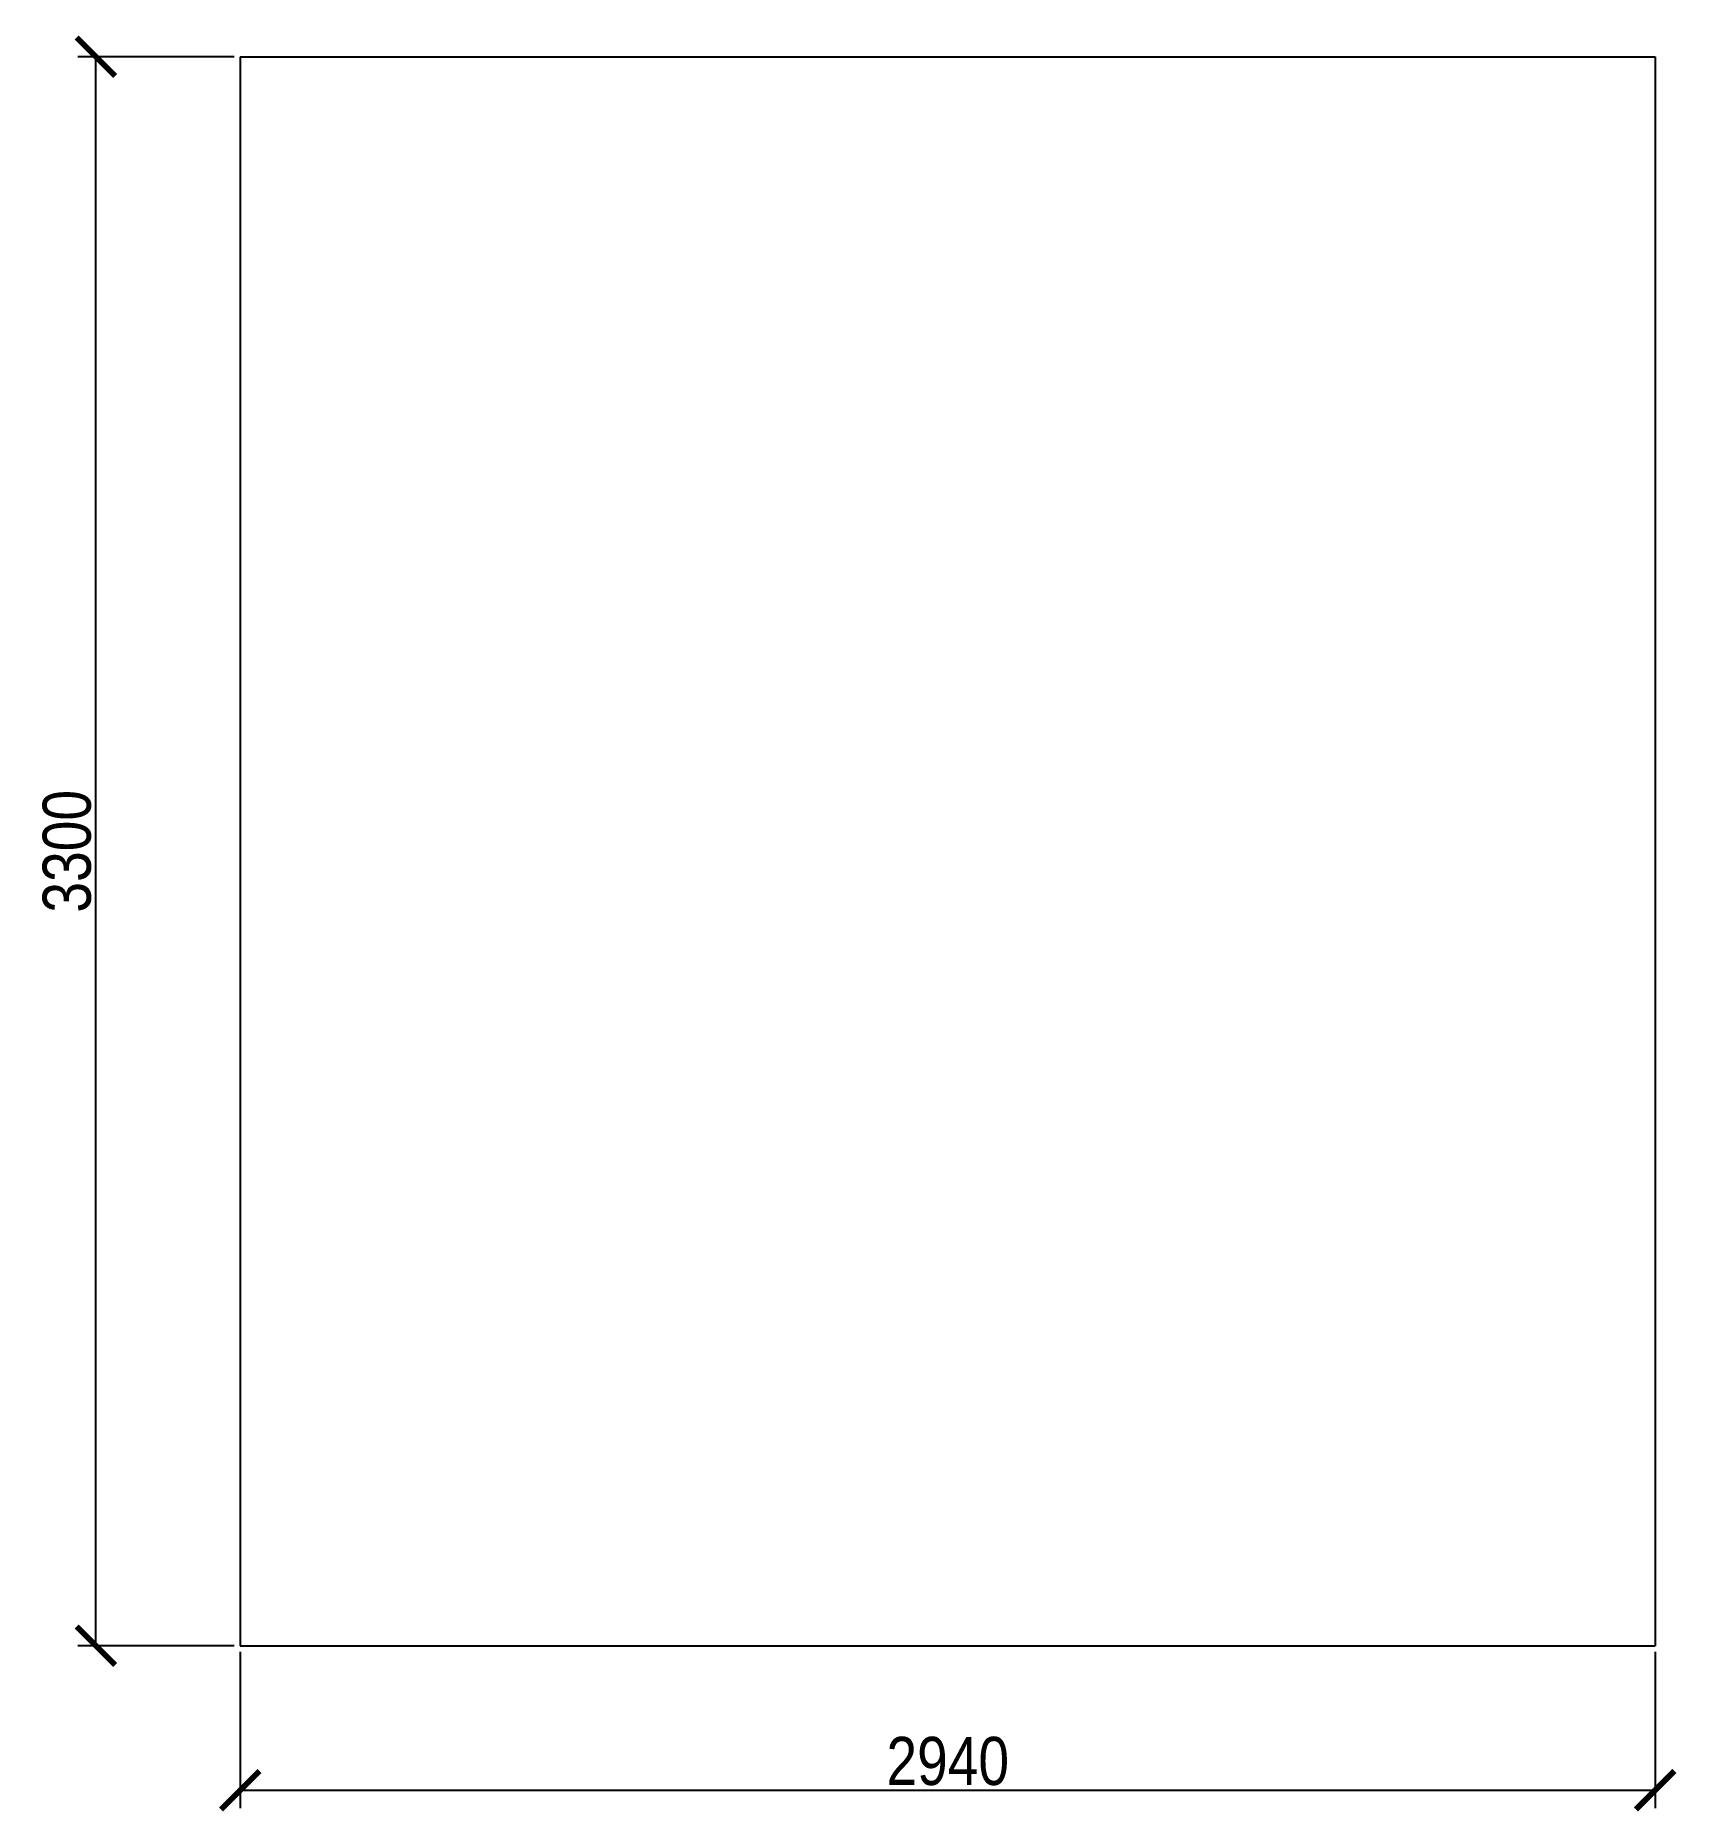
# Model space of a CAD drawing. Header units: metres. Extents: x -54.8 to -20.7, y -25.4 to 11.4.
import ezdxf

# ---------------------------------------------------------------- set-up
doc = ezdxf.new("R2010")
doc.units = ezdxf.units.M
doc.layers.add('OUTLINE', color=7, linetype='Continuous')
doc.styles.add('OpenSansCondensed-Light', font='OpenSansCondensed-Light.ttf')
doc.dimstyles.new('EZDXF', dxfattribs={"dimtxt": 0.25, "dimasz": 0.175, "dimexe": 0.375, "dimexo": 0.125, "dimgap": 0.1, "dimtad": 1, "dimlfac": 100, "dimzin": 12, "dimdsep": 46, "dimtxsty": 'OpenSansCondensed-Light', "dimblk": 'ARCHTICK', "dimcen": 2.5, "dimazin": 3, "dimtfac": 0.5, "dimtmove": 2, "dimatfit": 3})

# ---------------------------------------------------------------- blocks, each defined once
blk = doc.blocks.new('_ARCHTICK')
at = {"color": 0, "linetype": 'BYBLOCK', "const_width": 0.15}
blk.add_lwpolyline([(-0.5, -0.5), (0.5, 0.5)], dxfattribs=at)

msp = doc.modelspace()

# ---------------------------------------------------------------- linework, layer by layer
at = {"layer": 'OUTLINE'}
for points in [[(-50.5, 11), (-50.5, 10.8), (-50.5, 10.6), (-50.5, 10.4), (-50.5, 10.2), (-50.5, 10), (-50.5, 9.8), (-50.5, 9.6), (-50.5, 9.4), (-50.5, 9.2), (-50.5, 9), (-50.5, 8.8), (-50.5, 8.6), (-50.5, 8.4), (-50.5, 8.2), (-50.5, 8), (-50.5, 7.8), (-50.5, 7.6), (-50.5, 7.4), (-50.5, 7.2), (-50.5, 7), (-50.5, 6.8), (-50.5, 6.6), (-50.5, 6.4), (-50.5, 6.2), (-50.5, 6), (-50.5, 5.8), (-50.5, 5.6), (-50.5, 5.4), (-50.5, 5.2), (-50.5, 5), (-50.5, 4.8), (-50.5, 4.6), (-50.5, 4.4), (-50.5, 4.2), (-50.5, 4), (-50.5, 3.8), (-50.5, 3.6), (-50.5, 3.4), (-50.5, 3.2), (-50.5, 3), (-50.5, 2.8), (-50.5, 2.6), (-50.5, 2.4), (-50.5, 2.2), (-50.5, 2), (-50.5, 1.8), (-50.5, 1.6), (-50.5, 1.4), (-50.5, 1.2), (-50.5, 1), (-50.5, 0.8), (-50.5, 0.6), (-50.5, 0.4), (-50.5, 0.2), (-50.5, 0), (-50.5, -0.2), (-50.5, -0.4), (-50.5, -0.6), (-50.5, -0.8), (-50.5, -1), (-50.5, -1.2), (-50.5, -1.4), (-50.5, -1.6), (-50.5, -1.8), (-50.5, -2), (-50.5, -2.2), (-50.5, -2.4), (-50.5, -2.6), (-50.5, -2.8), (-50.5, -3), (-50.5, -3.2), (-50.5, -3.4), (-50.5, -3.6), (-50.5, -3.8), (-50.5, -4), (-50.5, -4.2), (-50.5, -4.4), (-50.5, -4.6), (-50.5, -4.8), (-50.5, -5), (-50.5, -5.2), (-50.5, -5.4), (-50.5, -5.6), (-50.5, -5.8), (-50.5, -6), (-50.5, -6.2), (-50.5, -6.4), (-50.5, -6.6), (-50.5, -6.8), (-50.5, -7), (-50.5, -7.2), (-50.5, -7.4), (-50.5, -7.6), (-50.5, -7.8), (-50.5, -8), (-50.5, -8.2), (-50.5, -8.4), (-50.5, -8.6), (-50.5, -8.8), (-50.5, -9), (-50.5, -9.2), (-50.5, -9.4), (-50.5, -9.6), (-50.5, -9.8), (-50.5, -10), (-50.5, -10.2), (-50.5, -10.4), (-50.5, -10.6), (-50.5, -10.8), (-50.5, -11), (-50.5, -11.2), (-50.5, -11.4), (-50.5, -11.6), (-50.5, -11.8), (-50.5, -12), (-50.5, -12.2), (-50.5, -12.4), (-50.5, -12.6), (-50.5, -12.8), (-50.5, -13), (-50.5, -13.2), (-50.5, -13.4), (-50.5, -13.6), (-50.5, -13.8), (-50.5, -14), (-50.5, -14.2), (-50.5, -14.4), (-50.5, -14.6), (-50.5, -14.8), (-50.5, -15), (-50.5, -15.2), (-50.5, -15.4), (-50.5, -15.6), (-50.5, -15.8), (-50.5, -16), (-50.5, -16.2), (-50.5, -16.4), (-50.5, -16.6), (-50.5, -16.8), (-50.5, -17), (-50.5, -17.2), (-50.5, -17.4), (-50.5, -17.6), (-50.5, -17.8), (-50.5, -18), (-50.5, -18.2), (-50.5, -18.4), (-50.5, -18.6), (-50.5, -18.8), (-50.5, -19), (-50.5, -19.2), (-50.5, -19.4), (-50.5, -19.6), (-50.5, -19.8), (-50.5, -20), (-50.5, -20.2), (-50.5, -20.4), (-50.5, -20.6), (-50.5, -20.8), (-50.5, -21), (-50.5, -21.2), (-50.5, -21.4), (-50.5, -21.6), (-50.5, -21.8), (-50.5, -22)], [(-50.5, 11), (-50.29863, 11), (-50.09726, 11), (-49.89589, 11), (-49.69452, 11), (-49.49315, 11), (-49.29178, 11), (-49.09041, 11), (-48.88904, 11), (-48.68767, 11), (-48.4863, 11), (-48.28493, 11), (-48.08356, 11), (-47.88219, 11), (-47.68082, 11), (-47.47945, 11), (-47.27808, 11), (-47.07671, 11), (-46.87534, 11), (-46.67397, 11), (-46.4726, 11), (-46.27123, 11), (-46.06986, 11), (-45.86849, 11), (-45.66712, 11), (-45.46575, 11), (-45.26438, 11), (-45.06301, 11), (-44.86164, 11), (-44.66027, 11), (-44.4589, 11), (-44.25753, 11), (-44.05616, 11), (-43.85479, 11), (-43.65342, 11), (-43.45205, 11), (-43.25068, 11), (-43.04932, 11), (-42.84795, 11), (-42.64658, 11), (-42.44521, 11), (-42.24384, 11), (-42.04247, 11), (-41.8411, 11), (-41.63973, 11), (-41.43836, 11), (-41.23699, 11), (-41.03562, 11), (-40.83425, 11), (-40.63288, 11), (-40.43151, 11), (-40.23014, 11), (-40.02877, 11), (-39.8274, 11), (-39.62603, 11), (-39.42466, 11), (-39.22329, 11), (-39.02192, 11), (-38.82055, 11), (-38.61918, 11), (-38.41781, 11), (-38.21644, 11), (-38.01507, 11), (-37.8137, 11), (-37.61233, 11), (-37.41096, 11), (-37.20959, 11), (-37.00822, 11), (-36.80685, 11), (-36.60548, 11), (-36.40411, 11), (-36.20274, 11), (-36.00137, 11), (-35.8, 11), (-35.59863, 11), (-35.39726, 11), (-35.19589, 11), (-34.99452, 11), (-34.79315, 11), (-34.59178, 11), (-34.39041, 11), (-34.18904, 11), (-33.98767, 11), (-33.7863, 11), (-33.58493, 11), (-33.38356, 11), (-33.18219, 11), (-32.98082, 11), (-32.77945, 11), (-32.57808, 11), (-32.37671, 11), (-32.17534, 11), (-31.97397, 11), (-31.7726, 11), (-31.57123, 11), (-31.36986, 11), (-31.16849, 11), (-30.96712, 11), (-30.76575, 11), (-30.56438, 11), (-30.36301, 11), (-30.16164, 11), (-29.96027, 11), (-29.7589, 11), (-29.55753, 11), (-29.35616, 11), (-29.15479, 11), (-28.95342, 11), (-28.75205, 11), (-28.55068, 11), (-28.34932, 11), (-28.14795, 11), (-27.94658, 11), (-27.74521, 11), (-27.54384, 11), (-27.34247, 11), (-27.1411, 11), (-26.93973, 11), (-26.73836, 11), (-26.53699, 11), (-26.33562, 11), (-26.13425, 11), (-25.93288, 11), (-25.73151, 11), (-25.53014, 11), (-25.32877, 11), (-25.1274, 11), (-24.92603, 11), (-24.72466, 11), (-24.52329, 11), (-24.32192, 11), (-24.12055, 11), (-23.91918, 11), (-23.71781, 11), (-23.51644, 11), (-23.31507, 11), (-23.1137, 11), (-22.91233, 11), (-22.71096, 11), (-22.50959, 11), (-22.30822, 11), (-22.10685, 11), (-21.90548, 11), (-21.70411, 11), (-21.50274, 11), (-21.30137, 11), (-21.1, 11)], [(-21.1, 11), (-21.1, 10.8), (-21.1, 10.6), (-21.1, 10.4), (-21.1, 10.2), (-21.1, 10), (-21.1, 9.8), (-21.1, 9.6), (-21.1, 9.4), (-21.1, 9.2), (-21.1, 9), (-21.1, 8.8), (-21.1, 8.6), (-21.1, 8.4), (-21.1, 8.2), (-21.1, 8), (-21.1, 7.8), (-21.1, 7.6), (-21.1, 7.4), (-21.1, 7.2), (-21.1, 7), (-21.1, 6.8), (-21.1, 6.6), (-21.1, 6.4), (-21.1, 6.2), (-21.1, 6), (-21.1, 5.8), (-21.1, 5.6), (-21.1, 5.4), (-21.1, 5.2), (-21.1, 5), (-21.1, 4.8), (-21.1, 4.6), (-21.1, 4.4), (-21.1, 4.2), (-21.1, 4), (-21.1, 3.8), (-21.1, 3.6), (-21.1, 3.4), (-21.1, 3.2), (-21.1, 3), (-21.1, 2.8), (-21.1, 2.6), (-21.1, 2.4), (-21.1, 2.2), (-21.1, 2), (-21.1, 1.8), (-21.1, 1.6), (-21.1, 1.4), (-21.1, 1.2), (-21.1, 1), (-21.1, 0.8), (-21.1, 0.6), (-21.1, 0.4), (-21.1, 0.2), (-21.1, 0), (-21.1, -0.2), (-21.1, -0.4), (-21.1, -0.6), (-21.1, -0.8), (-21.1, -1), (-21.1, -1.2), (-21.1, -1.4), (-21.1, -1.6), (-21.1, -1.8), (-21.1, -2), (-21.1, -2.2), (-21.1, -2.4), (-21.1, -2.6), (-21.1, -2.8), (-21.1, -3), (-21.1, -3.2), (-21.1, -3.4), (-21.1, -3.6), (-21.1, -3.8), (-21.1, -4), (-21.1, -4.2), (-21.1, -4.4), (-21.1, -4.6), (-21.1, -4.8), (-21.1, -5), (-21.1, -5.2), (-21.1, -5.4), (-21.1, -5.6), (-21.1, -5.8), (-21.1, -6), (-21.1, -6.2), (-21.1, -6.4), (-21.1, -6.6), (-21.1, -6.8), (-21.1, -7), (-21.1, -7.2), (-21.1, -7.4), (-21.1, -7.6), (-21.1, -7.8), (-21.1, -8), (-21.1, -8.2), (-21.1, -8.4), (-21.1, -8.6), (-21.1, -8.8), (-21.1, -9), (-21.1, -9.2), (-21.1, -9.4), (-21.1, -9.6), (-21.1, -9.8), (-21.1, -10), (-21.1, -10.2), (-21.1, -10.4), (-21.1, -10.6), (-21.1, -10.8), (-21.1, -11), (-21.1, -11.2), (-21.1, -11.4), (-21.1, -11.6), (-21.1, -11.8), (-21.1, -12), (-21.1, -12.2), (-21.1, -12.4), (-21.1, -12.6), (-21.1, -12.8), (-21.1, -13), (-21.1, -13.2), (-21.1, -13.4), (-21.1, -13.6), (-21.1, -13.8), (-21.1, -14), (-21.1, -14.2), (-21.1, -14.4), (-21.1, -14.6), (-21.1, -14.8), (-21.1, -15), (-21.1, -15.2), (-21.1, -15.4), (-21.1, -15.6), (-21.1, -15.8), (-21.1, -16), (-21.1, -16.2), (-21.1, -16.4), (-21.1, -16.6), (-21.1, -16.8), (-21.1, -17), (-21.1, -17.2), (-21.1, -17.4), (-21.1, -17.6), (-21.1, -17.8), (-21.1, -18), (-21.1, -18.2), (-21.1, -18.4), (-21.1, -18.6), (-21.1, -18.8), (-21.1, -19), (-21.1, -19.2), (-21.1, -19.4), (-21.1, -19.6), (-21.1, -19.8), (-21.1, -20), (-21.1, -20.2), (-21.1, -20.4), (-21.1, -20.6), (-21.1, -20.8), (-21.1, -21), (-21.1, -21.2), (-21.1, -21.4), (-21.1, -21.6), (-21.1, -21.8), (-21.1, -22)], [(-50.5, -22), (-50.29863, -22), (-50.09726, -22), (-49.89589, -22), (-49.69452, -22), (-49.49315, -22), (-49.29178, -22), (-49.09041, -22), (-48.88904, -22), (-48.68767, -22), (-48.4863, -22), (-48.28493, -22), (-48.08356, -22), (-47.88219, -22), (-47.68082, -22), (-47.47945, -22), (-47.27808, -22), (-47.07671, -22), (-46.87534, -22), (-46.67397, -22), (-46.4726, -22), (-46.27123, -22), (-46.06986, -22), (-45.86849, -22), (-45.66712, -22), (-45.46575, -22), (-45.26438, -22), (-45.06301, -22), (-44.86164, -22), (-44.66027, -22), (-44.4589, -22), (-44.25753, -22), (-44.05616, -22), (-43.85479, -22), (-43.65342, -22), (-43.45205, -22), (-43.25068, -22), (-43.04932, -22), (-42.84795, -22), (-42.64658, -22), (-42.44521, -22), (-42.24384, -22), (-42.04247, -22), (-41.8411, -22), (-41.63973, -22), (-41.43836, -22), (-41.23699, -22), (-41.03562, -22), (-40.83425, -22), (-40.63288, -22), (-40.43151, -22), (-40.23014, -22), (-40.02877, -22), (-39.8274, -22), (-39.62603, -22), (-39.42466, -22), (-39.22329, -22), (-39.02192, -22), (-38.82055, -22), (-38.61918, -22), (-38.41781, -22), (-38.21644, -22), (-38.01507, -22), (-37.8137, -22), (-37.61233, -22), (-37.41096, -22), (-37.20959, -22), (-37.00822, -22), (-36.80685, -22), (-36.60548, -22), (-36.40411, -22), (-36.20274, -22), (-36.00137, -22), (-35.8, -22), (-35.59863, -22), (-35.39726, -22), (-35.19589, -22), (-34.99452, -22), (-34.79315, -22), (-34.59178, -22), (-34.39041, -22), (-34.18904, -22), (-33.98767, -22), (-33.7863, -22), (-33.58493, -22), (-33.38356, -22), (-33.18219, -22), (-32.98082, -22), (-32.77945, -22), (-32.57808, -22), (-32.37671, -22), (-32.17534, -22), (-31.97397, -22), (-31.7726, -22), (-31.57123, -22), (-31.36986, -22), (-31.16849, -22), (-30.96712, -22), (-30.76575, -22), (-30.56438, -22), (-30.36301, -22), (-30.16164, -22), (-29.96027, -22), (-29.7589, -22), (-29.55753, -22), (-29.35616, -22), (-29.15479, -22), (-28.95342, -22), (-28.75205, -22), (-28.55068, -22), (-28.34932, -22), (-28.14795, -22), (-27.94658, -22), (-27.74521, -22), (-27.54384, -22), (-27.34247, -22), (-27.1411, -22), (-26.93973, -22), (-26.73836, -22), (-26.53699, -22), (-26.33562, -22), (-26.13425, -22), (-25.93288, -22), (-25.73151, -22), (-25.53014, -22), (-25.32877, -22), (-25.1274, -22), (-24.92603, -22), (-24.72466, -22), (-24.52329, -22), (-24.32192, -22), (-24.12055, -22), (-23.91918, -22), (-23.71781, -22), (-23.51644, -22), (-23.31507, -22), (-23.1137, -22), (-22.91233, -22), (-22.71096, -22), (-22.50959, -22), (-22.30822, -22), (-22.10685, -22), (-21.90548, -22), (-21.70411, -22), (-21.50274, -22), (-21.30137, -22), (-21.1, -22)]]:
    msp.add_lwpolyline(points, dxfattribs=at)

# ---------------------------------------------------------------- dimensions: what is measured, and where the dimension line sits
msp.add_linear_dim(base=(-53.5, -22), p1=(-50.5, -22), p2=(-50.5, 11), angle=90, dimstyle='EZDXF', override={"dimtxt": 1, "dimasz": 0.8}).render()
msp.add_linear_dim(base=(-50.5, -25), p1=(-50.5, -22), p2=(-21.1, -22), dimstyle='EZDXF', override={"dimtxt": 1, "dimasz": 0.8}).render()

doc.saveas('drawing.dxf')
